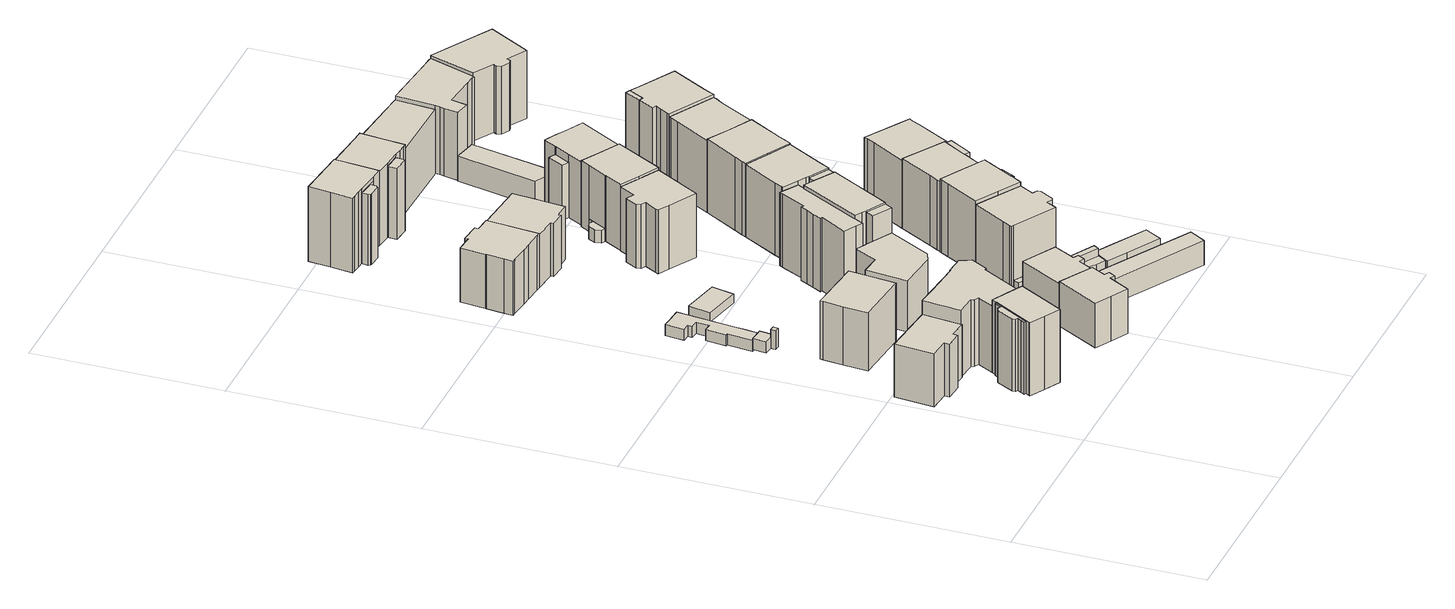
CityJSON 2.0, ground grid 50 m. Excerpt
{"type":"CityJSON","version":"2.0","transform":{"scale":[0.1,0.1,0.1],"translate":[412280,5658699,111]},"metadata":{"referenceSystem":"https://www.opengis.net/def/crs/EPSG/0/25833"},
"CityObjects":{
"building1":{"type":"Building","attributes":{"Dachtyp_tdc":"tdcFreeFormRoof","Gemeindeschluessel":14612000,"Dachneigung":39.95,"QualitaetDacherkennung":55,"Geometrietyp2DReferenz":"3000","measuredHeight":16.94,"function":"31001_9998","roofType":"5000"},"geometry":[{"type":"Solid","lod":"1","boundaries":[[[[0,1,2,3,4,5,6,7,8]],[[9,10,11,12,13,14,15,16,17]],[[8,10,9,0]],[[7,11,10,8]],[[6,12,11,7]],[[5,13,12,6]],[[4,14,13,5]],[[3,15,14,4]],[[2,16,15,3]],[[1,17,16,2]],[[0,9,17,1]]]]}]},
"building2":{"type":"Building","attributes":{"Gemeindeschluessel":14612000,"Geometrietyp2DReferenz":"3000","function":"31001_9998","roofType":"9999"},"children":["building2-1","building2-2"]},
"building2-1":{"type":"BuildingPart","attributes":{"Dachtyp_tdc":"tdcPolyFlatRoof","Dachneigung":27.61,"QualitaetDacherkennung":41,"Geometrietyp2DReferenz":"3000","measuredHeight":20.61,"roofType":"2100"},"parents":["building2"],"geometry":[{"type":"Solid","lod":"1","boundaries":[[[[18,19,20,21,22,23,24,25,26,27,28,29]],[[30,31,32,33,34,35,36,37,38,39,40,41]],[[29,31,30,18]],[[28,32,31,29]],[[27,33,32,28]],[[26,34,33,27]],[[25,35,34,26]],[[24,36,35,25]],[[23,37,36,24]],[[22,38,37,23]],[[21,39,38,22]],[[20,40,39,21]],[[19,41,40,20]],[[18,30,41,19]]]]}]},
"building2-2":{"type":"BuildingPart","attributes":{"Dachtyp_tdc":"tdcGableRoof","Dachneigung":30.87,"QualitaetDacherkennung":71,"Geometrietyp2DReferenz":"3000","measuredHeight":21.79,"roofType":"3100"},"parents":["building2"],"geometry":[{"type":"Solid","lod":"1","boundaries":[[[[42,43,44,45,46,47,48,49,50,51,52]],[[31,30,41,53,54,55,56,57,58,59,60]],[[52,30,31,42]],[[51,41,30,52]],[[50,53,41,51]],[[49,54,53,50]],[[48,55,54,49]],[[47,56,55,48]],[[46,57,56,47]],[[45,58,57,46]],[[44,59,58,45]],[[43,60,59,44]],[[42,31,60,43]]]]}]},
"building3":{"type":"Building","attributes":{"Dachtyp_tdc":"tdcFreeFormRoof","Gemeindeschluessel":14612000,"Dachneigung":28.8,"QualitaetDacherkennung":19,"Geometrietyp2DReferenz":"3000","measuredHeight":21.24,"function":"31001_9998","roofType":"5000"},"geometry":[{"type":"Solid","lod":"1","boundaries":[[[[61,62,63,64,65,66,67,68,69,70,71,72,73,74,75]],[[76,77,13,12,78,79,80,81,82,83,84,85,56,54,86]],[[75,77,76,61]],[[74,13,77,75]],[[73,12,13,74]],[[72,78,12,73]],[[71,79,78,72]],[[70,80,79,71]],[[69,81,80,70]],[[68,82,81,69]],[[67,83,82,68]],[[66,84,83,67]],[[65,85,84,66]],[[64,56,85,65]],[[63,54,56,64]],[[62,86,54,63]],[[61,76,86,62]]]]}]},
"building4":{"type":"Building","attributes":{"Dachtyp_tdc":"tdcFreeFormRoof","Gemeindeschluessel":14612000,"Dachneigung":16.26,"QualitaetDacherkennung":83,"Geometrietyp2DReferenz":"3000","measuredHeight":3.36,"function":"31001_9998","roofType":"5000"},"geometry":[{"type":"Solid","lod":"1","boundaries":[[[[87,88,89,90,91]],[[92,93,94,95,96]],[[91,93,92,87]],[[90,94,93,91]],[[89,95,94,90]],[[88,96,95,89]],[[87,92,96,88]]]]}]},
"building5":{"type":"Building","attributes":{"Dachtyp_tdc":"tdcFreeFormRoof","Gemeindeschluessel":14612000,"Dachneigung":42.66,"QualitaetDacherkennung":19,"Geometrietyp2DReferenz":"3000","measuredHeight":5.48,"function":"31001_9998","roofType":"5000"},"geometry":[{"type":"Solid","lod":"1","boundaries":[[[[97,98,99,100]],[[101,102,103,104]],[[100,102,101,97]],[[99,103,102,100]],[[98,104,103,99]],[[97,101,104,98]]]]}]},
"building6":{"type":"Building","attributes":{"Dachtyp_tdc":"tdcGableRoof","Gemeindeschluessel":14612000,"Dachneigung":31.93,"QualitaetDacherkennung":76,"Geometrietyp2DReferenz":"3000","measuredHeight":18.21,"function":"31001_9998","roofType":"3100"},"geometry":[{"type":"Solid","lod":"1","boundaries":[[[[105,106,107,108,109,110,111,112]],[[113,114,115,116,117,118,119,120]],[[112,114,113,105]],[[111,115,114,112]],[[110,116,115,111]],[[109,117,116,110]],[[108,118,117,109]],[[107,119,118,108]],[[106,120,119,107]],[[105,113,120,106]]]]}]},
"building7":{"type":"Building","attributes":{"Dachtyp_tdc":"tdcPolyFlatRoof","Gemeindeschluessel":14612000,"Dachneigung":12.18,"QualitaetDacherkennung":43,"Geometrietyp2DReferenz":"3000","measuredHeight":3.8,"function":"31001_9998","roofType":"2100"},"geometry":[{"type":"Solid","lod":"1","boundaries":[[[[121,122,123,124,125,126,127,128,129,130,131,132,133,134,135]],[[136,137,138,139,140,141,142,143,144,145,146,147,148,149,150]],[[135,137,136,121]],[[134,138,137,135]],[[133,139,138,134]],[[132,140,139,133]],[[131,141,140,132]],[[130,142,141,131]],[[129,143,142,130]],[[128,144,143,129]],[[127,145,144,128]],[[126,146,145,127]],[[125,147,146,126]],[[124,148,147,125]],[[123,149,148,124]],[[122,150,149,123]],[[121,136,150,122]]]]}]},
"building8":{"type":"Building","attributes":{"Dachtyp_tdc":"tdcGableRoof","Gemeindeschluessel":14612000,"Dachneigung":27.04,"QualitaetDacherkennung":54,"Geometrietyp2DReferenz":"3000","measuredHeight":14.08,"function":"31001_9998","roofType":"3100"},"geometry":[{"type":"Solid","lod":"1","boundaries":[[[[151,152,153,154,155,156,157,158,159,160]],[[161,162,163,164,165,166,167,168,169,170]],[[160,162,161,151]],[[159,163,162,160]],[[158,164,163,159]],[[157,165,164,158]],[[156,166,165,157]],[[155,167,166,156]],[[154,168,167,155]],[[153,169,168,154]],[[152,170,169,153]],[[151,161,170,152]]]]}]},
"building9":{"type":"Building","attributes":{"Dachtyp_tdc":"tdcPolyFlatRoof","Gemeindeschluessel":14612000,"Dachneigung":6.73,"QualitaetDacherkennung":63,"Geometrietyp2DReferenz":"3000","measuredHeight":2.87,"function":"31001_9998","roofType":"2100"},"geometry":[{"type":"Solid","lod":"1","boundaries":[[[[171,172,173,174]],[[175,176,177,178]],[[174,176,175,171]],[[173,177,176,174]],[[172,178,177,173]],[[171,175,178,172]]]]}]},
"building10":{"type":"Building","attributes":{"Dachtyp_tdc":"tdcGableRoof","Gemeindeschluessel":14612000,"Dachneigung":27.02,"QualitaetDacherkennung":67,"Geometrietyp2DReferenz":"3000","measuredHeight":17.17,"function":"31001_9998","roofType":"3100"},"geometry":[{"type":"Solid","lod":"1","boundaries":[[[[179,180,181,182,183,184,185,186,187,188,189,190,191,192,193,194]],[[195,196,197,198,199,200,201,202,203,204,205,206,207,208,209,210]],[[194,196,195,179]],[[193,197,196,194]],[[192,198,197,193]],[[191,199,198,192]],[[190,200,199,191]],[[189,201,200,190]],[[188,202,201,189]],[[187,203,202,188]],[[186,204,203,187]],[[185,205,204,186]],[[184,206,205,185]],[[183,207,206,184]],[[182,208,207,183]],[[181,209,208,182]],[[180,210,209,181]],[[179,195,210,180]]]]}]},
"building11":{"type":"Building","attributes":{"Dachtyp_tdc":"tdcFreeFormRoof","Gemeindeschluessel":14612000,"Dachneigung":45.78,"QualitaetDacherkennung":26,"Geometrietyp2DReferenz":"3000","measuredHeight":5.96,"function":"31001_9998","roofType":"5000"},"geometry":[{"type":"Solid","lod":"1","boundaries":[[[[211,212,213,214,215,216]],[[217,218,219,220,221,222]],[[216,218,217,211]],[[215,219,218,216]],[[214,220,219,215]],[[213,221,220,214]],[[212,222,221,213]],[[211,217,222,212]]]]}]},
"building12":{"type":"Building","attributes":{"Dachtyp_tdc":"tdcFreeFormRoof","Gemeindeschluessel":14612000,"Dachneigung":32.07,"QualitaetDacherkennung":58,"Geometrietyp2DReferenz":"3000","measuredHeight":16.05,"function":"31001_9998","roofType":"5000"},"geometry":[{"type":"Solid","lod":"1","boundaries":[[[[223,224,225,226,227,228,229,230,231,232]],[[233,234,235,236,237,238,239,240,241,242]],[[232,234,233,223]],[[231,235,234,232]],[[230,236,235,231]],[[229,237,236,230]],[[228,238,237,229]],[[227,239,238,228]],[[226,240,239,227]],[[225,241,240,226]],[[224,242,241,225]],[[223,233,242,224]]]]}]},
"building13":{"type":"Building","attributes":{"Dachtyp_tdc":"tdcGableRoof","Gemeindeschluessel":14612000,"Dachneigung":34.98,"QualitaetDacherkennung":56,"Geometrietyp2DReferenz":"3000","measuredHeight":14.16,"function":"31001_9998","roofType":"3100"},"geometry":[{"type":"Solid","lod":"1","boundaries":[[[[243,244,245,246,247,248,249,250,251,252]],[[253,254,255,256,257,258,162,259,170,260]],[[252,254,253,243]],[[251,255,254,252]],[[250,256,255,251]],[[249,257,256,250]],[[248,258,257,249]],[[247,162,258,248]],[[246,259,162,247]],[[245,170,259,246]],[[244,260,170,245]],[[243,253,260,244]]]]}]},
"building14":{"type":"Building","attributes":{"Dachtyp_tdc":"tdcPolyFlatRoof","Gemeindeschluessel":14612000,"Dachneigung":0,"QualitaetDacherkennung":47,"Geometrietyp2DReferenz":"3000","measuredHeight":2.93,"function":"31001_9998","roofType":"1000"},"geometry":[{"type":"Solid","lod":"1","boundaries":[[[[261,262,263,264]],[[265,266,267,268]],[[264,266,265,261]],[[263,267,266,264]],[[262,268,267,263]],[[261,265,268,262]]]]}]},
"building15":{"type":"Building","attributes":{"Dachtyp_tdc":"tdcGableRoof","Gemeindeschluessel":14612000,"Dachneigung":28.53,"QualitaetDacherkennung":78,"Geometrietyp2DReferenz":"3000","measuredHeight":17.01,"function":"31001_9998","roofType":"3100"},"geometry":[{"type":"Solid","lod":"1","boundaries":[[[[269,270,271,272,273,274,275,276,277,278,279,280,281]],[[282,283,284,285,201,200,199,286,287,288,289,290,291]],[[281,283,282,269]],[[280,284,283,281]],[[279,285,284,280]],[[278,201,285,279]],[[277,200,201,278]],[[276,199,200,277]],[[275,286,199,276]],[[274,287,286,275]],[[273,288,287,274]],[[272,289,288,273]],[[271,290,289,272]],[[270,291,290,271]],[[269,282,291,270]]]]}]},
"building16":{"type":"Building","attributes":{"Gemeindeschluessel":14612000,"Geometrietyp2DReferenz":"3000","function":"31001_9998","roofType":"9999"},"children":["building16-1","building16-2"]},
"building16-1":{"type":"BuildingPart","attributes":{"Dachtyp_tdc":"tdcGableRoof","Dachneigung":10.32,"QualitaetDacherkennung":7,"Geometrietyp2DReferenz":"3000","measuredHeight":6.61,"roofType":"3100"},"parents":["building16"],"geometry":[{"type":"Solid","lod":"1","boundaries":[[[[292,293,294,295,296,297]],[[298,299,300,301,302,303]],[[297,299,298,292]],[[296,300,299,297]],[[295,301,300,296]],[[294,302,301,295]],[[293,303,302,294]],[[292,298,303,293]]]]}]},
"building16-2":{"type":"BuildingPart","attributes":{"Dachtyp_tdc":"tdcPolyFlatRoof","Dachneigung":5.7,"QualitaetDacherkennung":68,"Geometrietyp2DReferenz":"3000","measuredHeight":2.74,"roofType":"2100"},"parents":["building16"],"geometry":[{"type":"Solid","lod":"1","boundaries":[[[[304,305,306,307,308,309]],[[301,310,311,312,313,302]],[[309,310,301,304]],[[308,311,310,309]],[[307,312,311,308]],[[306,313,312,307]],[[305,302,313,306]],[[304,301,302,305]]]]}]},
"building17":{"type":"Building","attributes":{"Gemeindeschluessel":14612000,"Geometrietyp2DReferenz":"3000","function":"31001_9998","roofType":"9999"},"children":["building17-1","building17-2","building17-3","building17-4"]},
"building17-1":{"type":"BuildingPart","attributes":{"Dachtyp_tdc":"tdcPolyFlatRoof","Dachneigung":27.91,"QualitaetDacherkennung":48,"Geometrietyp2DReferenz":"3000","measuredHeight":22.69,"roofType":"2100"},"parents":["building17"],"geometry":[{"type":"Solid","lod":"1","boundaries":[[[[314,315,316,317]],[[318,319,320,321]],[[317,319,318,314]],[[316,320,319,317]],[[315,321,320,316]],[[314,318,321,315]]]]}]},
"building17-2":{"type":"BuildingPart","attributes":{"Dachtyp_tdc":"tdcGableRoof","Dachneigung":28.45,"QualitaetDacherkennung":75,"Geometrietyp2DReferenz":"3000","measuredHeight":23.31,"roofType":"3100"},"parents":["building17"],"geometry":[{"type":"Solid","lod":"1","boundaries":[[[[322,323,324,325,326,327,328,329,330,331,332]],[[333,334,335,319,318,336,337,338,339,340,341]],[[332,334,333,322]],[[331,335,334,332]],[[330,319,335,331]],[[329,318,319,330]],[[328,336,318,329]],[[327,337,336,328]],[[326,338,337,327]],[[325,339,338,326]],[[324,340,339,325]],[[323,341,340,324]],[[322,333,341,323]]]]}]},
"building17-3":{"type":"BuildingPart","attributes":{"Dachtyp_tdc":"tdcPolyFlatRoof","Dachneigung":28.44,"QualitaetDacherkennung":48,"Geometrietyp2DReferenz":"3000","measuredHeight":22.15,"roofType":"2100"},"parents":["building17"],"geometry":[{"type":"Solid","lod":"1","boundaries":[[[[342,343,344,345,346,347,348,349,350,351,352,353,354,355,356,357,358]],[[333,341,359,360,361,362,363,364,365,366,367,368,369,370,371,372,334]],[[358,341,333,342]],[[357,359,341,358]],[[356,360,359,357]],[[355,361,360,356]],[[354,362,361,355]],[[353,363,362,354]],[[352,364,363,353]],[[351,365,364,352]],[[350,366,365,351]],[[349,367,366,350]],[[348,368,367,349]],[[347,369,368,348]],[[346,370,369,347]],[[345,371,370,346]],[[344,372,371,345]],[[343,334,372,344]],[[342,333,334,343]]]]}]},
"building17-4":{"type":"BuildingPart","attributes":{"Dachtyp_tdc":"tdcPolyFlatRoof","Dachneigung":28.45,"QualitaetDacherkennung":48,"Geometrietyp2DReferenz":"3000","measuredHeight":22.77,"roofType":"2100"},"parents":["building17"],"geometry":[{"type":"Solid","lod":"1","boundaries":[[[[373,374,375,376]],[[377,378,339,338]],[[376,378,377,373]],[[375,339,378,376]],[[374,338,339,375]],[[373,377,338,374]]]]}]},
"building18":{"type":"Building","attributes":{"Gemeindeschluessel":14612000,"Geometrietyp2DReferenz":"3000","function":"31001_9998","roofType":"9999"},"children":["building18-1","building18-2"]},
"building18-1":{"type":"BuildingPart","attributes":{"Dachtyp_tdc":"tdcFreeFormRoof","Dachneigung":19.51,"QualitaetDacherkennung":50,"Geometrietyp2DReferenz":"3000","measuredHeight":20.35,"roofType":"5000"},"parents":["building18"],"geometry":[{"type":"Solid","lod":"1","boundaries":[[[[379,380,381,382,383,384,385,386,387,388]],[[389,390,391,392,393,394,395,396,397,398]],[[388,390,389,379]],[[387,391,390,388]],[[386,392,391,387]],[[385,393,392,386]],[[384,394,393,385]],[[383,395,394,384]],[[382,396,395,383]],[[381,397,396,382]],[[380,398,397,381]],[[379,389,398,380]]]]}]},
"building18-2":{"type":"BuildingPart","attributes":{"Dachtyp_tdc":"tdcGableRoof","Dachneigung":34.51,"QualitaetDacherkennung":68,"Geometrietyp2DReferenz":"3000","measuredHeight":22.83,"roofType":"3100"},"parents":["building18"],"geometry":[{"type":"Solid","lod":"1","boundaries":[[[[399,400,401,402,403,404,405,406,407,408,409]],[[398,410,411,412,413,414,415,416,417,418,390]],[[409,398,390,399]],[[408,410,398,409]],[[407,411,410,408]],[[406,412,411,407]],[[405,413,412,406]],[[404,414,413,405]],[[403,415,414,404]],[[402,416,415,403]],[[401,417,416,402]],[[400,418,417,401]],[[399,390,418,400]]]]}]},
"building19":{"type":"Building","attributes":{"Dachtyp_tdc":"tdcFreeFormRoof","Gemeindeschluessel":14612000,"Dachneigung":23.46,"QualitaetDacherkennung":61,"Geometrietyp2DReferenz":"3000","measuredHeight":21.31,"function":"31001_9998","roofType":"5000"},"geometry":[{"type":"Solid","lod":"1","boundaries":[[[[419,420,421,422,423,424,425,426,427,428,429,430,431,432]],[[433,434,435,436,437,438,439,440,441,442,443,444,445,446]],[[432,434,433,419]],[[431,435,434,432]],[[430,436,435,431]],[[429,437,436,430]],[[428,438,437,429]],[[427,439,438,428]],[[426,440,439,427]],[[425,441,440,426]],[[424,442,441,425]],[[423,443,442,424]],[[422,444,443,423]],[[421,445,444,422]],[[420,446,445,421]],[[419,433,446,420]]]]}]},
"building20":{"type":"Building","attributes":{"Dachtyp_tdc":"tdcPolyFlatRoof","Gemeindeschluessel":14612000,"Dachneigung":28.86,"QualitaetDacherkennung":71,"Geometrietyp2DReferenz":"3000","measuredHeight":8.25,"function":"31001_9998","roofType":"2100"},"geometry":[{"type":"Solid","lod":"1","boundaries":[[[[447,448,449,450,451,452,453]],[[454,455,456,457,458,459,460]],[[453,455,454,447]],[[452,456,455,453]],[[451,457,456,452]],[[450,458,457,451]],[[449,459,458,450]],[[448,460,459,449]],[[447,454,460,448]]]]}]},
"building21":{"type":"Building","attributes":{"Dachtyp_tdc":"tdcFreeFormRoof","Gemeindeschluessel":14612000,"Dachneigung":32,"QualitaetDacherkennung":61,"Geometrietyp2DReferenz":"3000","measuredHeight":20.48,"function":"31001_9998","roofType":"5000"},"geometry":[{"type":"Solid","lod":"1","boundaries":[[[[461,462,463,464,465,466,467,468,469,470,471,472,473]],[[474,475,476,477,478,479,480,481,482,483,484,485,486]],[[473,475,474,461]],[[472,476,475,473]],[[471,477,476,472]],[[470,478,477,471]],[[469,479,478,470]],[[468,480,479,469]],[[467,481,480,468]],[[466,482,481,467]],[[465,483,482,466]],[[464,484,483,465]],[[463,485,484,464]],[[462,486,485,463]],[[461,474,486,462]]]]}]},
"building22":{"type":"Building","attributes":{"Gemeindeschluessel":14612000,"Geometrietyp2DReferenz":"3000","function":"31001_9998","roofType":"9999"},"children":["building22-1","building22-2"]},
"building22-1":{"type":"BuildingPart","attributes":{"Dachtyp_tdc":"tdcFreeFormRoof","Dachneigung":29.12,"QualitaetDacherkennung":34,"Geometrietyp2DReferenz":"3000","measuredHeight":19.23,"roofType":"5000"},"parents":["building22"],"geometry":[{"type":"MultiSurface","lod":"1","boundaries":[[[487,488,489,490,491,492,493,492,491,494,495,496,497,498]],[[499,500,501,502,503,504,505,506,507,506,505,508,509,510]],[[498,500,499,487]],[[497,501,500,498]],[[496,502,501,497]],[[495,503,502,496]],[[494,504,503,495]],[[504,494,491,505]],[[506,492,493,507]],[[491,505,506,492]],[[490,508,505,491]],[[489,509,508,490]],[[488,510,509,489]],[[487,499,510,488]]]}]},
"building22-2":{"type":"BuildingPart","attributes":{"Dachtyp_tdc":"tdcGableRoof","Dachneigung":35.6,"QualitaetDacherkennung":70,"Geometrietyp2DReferenz":"3000","measuredHeight":22.78,"roofType":"3100"},"parents":["building22"],"geometry":[{"type":"Solid","lod":"1","boundaries":[[[[511,512,513,514,515,516,517,518,519,520,521,522,523]],[[506,507,504,503,524,525,526,527,528,529,530,531,532]],[[523,507,506,511]],[[522,504,507,523]],[[521,503,504,522]],[[520,524,503,521]],[[519,525,524,520]],[[518,526,525,519]],[[517,527,526,518]],[[516,528,527,517]],[[515,529,528,516]],[[514,530,529,515]],[[513,531,530,514]],[[512,532,531,513]],[[511,506,532,512]]]]}]},
"building23":{"type":"Building","attributes":{"Dachtyp_tdc":"tdcPolyFlatRoof","Gemeindeschluessel":14612000,"Dachneigung":3.61,"QualitaetDacherkennung":79,"Geometrietyp2DReferenz":"3000","measuredHeight":3.25,"function":"31001_9998","roofType":"2100"},"geometry":[{"type":"Solid","lod":"1","boundaries":[[[[533,534,535,536,537,538,539,540]],[[541,542,543,544,545,546,547,548]],[[540,542,541,533]],[[539,543,542,540]],[[538,544,543,539]],[[537,545,544,538]],[[536,546,545,537]],[[535,547,546,536]],[[534,548,547,535]],[[533,541,548,534]]]]}]},
"building24":{"type":"Building","attributes":{"Gemeindeschluessel":14612000,"Geometrietyp2DReferenz":"3000","function":"31001_9998","roofType":"9999"},"children":["building24-1","building24-2"]},
"building24-1":{"type":"BuildingPart","attributes":{"Dachtyp_tdc":"tdcGableRoof","Dachneigung":27.89,"QualitaetDacherkennung":32,"Geometrietyp2DReferenz":"3000","measuredHeight":20.25,"roofType":"3100"},"parents":["building24"],"geometry":[{"type":"Solid","lod":"1","boundaries":[[[[549,550,551,552]],[[553,554,555,556]],[[552,554,553,549]],[[551,555,554,552]],[[550,556,555,551]],[[549,553,556,550]]]]}]},
"building24-2":{"type":"BuildingPart","attributes":{"Dachtyp_tdc":"tdcGableRoof","Dachneigung":29.74,"QualitaetDacherkennung":71,"Geometrietyp2DReferenz":"3000","measuredHeight":22.3,"roofType":"3100"},"parents":["building24"],"geometry":[{"type":"Solid","lod":"1","boundaries":[[[[557,558,559,560,561,562,563,564,565,566,567,568]],[[569,554,553,570,571,572,573,574,575,576,577,578]],[[568,554,569,557]],[[567,553,554,568]],[[566,570,553,567]],[[565,571,570,566]],[[564,572,571,565]],[[563,573,572,564]],[[562,574,573,563]],[[561,575,574,562]],[[560,576,575,561]],[[559,577,576,560]],[[558,578,577,559]],[[557,569,578,558]]]]}]},
"building25":{"type":"Building","attributes":{"Dachtyp_tdc":"tdcGableRoof","Gemeindeschluessel":14612000,"Dachneigung":27.95,"QualitaetDacherkennung":63,"Geometrietyp2DReferenz":"3000","measuredHeight":22.07,"function":"31001_9998","roofType":"3100"},"geometry":[{"type":"Solid","lod":"1","boundaries":[[[[579,580,581,582,583,584,585,586,587,588,589,590,591]],[[592,593,594,595,596,597,598,599,600,601,602,603,604]],[[591,593,592,579]],[[590,594,593,591]],[[589,595,594,590]],[[588,596,595,589]],[[587,597,596,588]],[[586,598,597,587]],[[585,599,598,586]],[[584,600,599,585]],[[583,601,600,584]],[[582,602,601,583]],[[581,603,602,582]],[[580,604,603,581]],[[579,592,604,580]]]]}]},
"building26":{"type":"Building","attributes":{"Gemeindeschluessel":14612000,"Geometrietyp2DReferenz":"3000","function":"31001_9998","roofType":"9999"},"children":["building26-1","building26-2"]},
"building26-1":{"type":"BuildingPart","attributes":{"Dachtyp_tdc":"tdcPolyFlatRoof","Dachneigung":0,"QualitaetDacherkennung":0,"Geometrietyp2DReferenz":"3000","measuredHeight":3.45,"roofType":"9999"},"parents":["building26"],"geometry":[{"type":"Solid","lod":"1","boundaries":[[[[605,606,607,608,609,610,611]],[[612,613,614,615,616,617,618]],[[611,613,612,605]],[[610,614,613,611]],[[609,615,614,610]],[[608,616,615,609]],[[607,617,616,608]],[[606,618,617,607]],[[605,612,618,606]]]]}]},
"building26-2":{"type":"BuildingPart","attributes":{"Dachtyp_tdc":"tdcGableRoof","Dachneigung":32.44,"QualitaetDacherkennung":78,"Geometrietyp2DReferenz":"3000","measuredHeight":20.46,"roofType":"3100"},"parents":["building26"],"geometry":[{"type":"Solid","lod":"1","boundaries":[[[[619,620,621,622,623,624,625,626,627]],[[617,616,628,629,630,631,632,633,634]],[[627,616,617,619]],[[626,628,616,627]],[[625,629,628,626]],[[624,630,629,625]],[[623,631,630,624]],[[622,632,631,623]],[[621,633,632,622]],[[620,634,633,621]],[[619,617,634,620]]]]}]},
"building27":{"type":"Building","attributes":{"Gemeindeschluessel":14612000,"Geometrietyp2DReferenz":"3000","function":"31001_9998","roofType":"9999"},"children":["building27-1","building27-2","building27-3"]},
"building27-1":{"type":"BuildingPart","attributes":{"Dachtyp_tdc":"tdcPolyFlatRoof","Dachneigung":27.43,"QualitaetDacherkennung":44,"Geometrietyp2DReferenz":"3000","measuredHeight":19.52,"roofType":"2100"},"parents":["building27"],"geometry":[{"type":"Solid","lod":"1","boundaries":[[[[635,636,637,638,639]],[[640,641,642,643,644]],[[639,641,640,635]],[[638,642,641,639]],[[637,643,642,638]],[[636,644,643,637]],[[635,640,644,636]]]]}]},
"building27-2":{"type":"BuildingPart","attributes":{"Dachtyp_tdc":"tdcPolyFlatRoof","Dachneigung":43.82,"QualitaetDacherkennung":53,"Geometrietyp2DReferenz":"3000","measuredHeight":18.69,"roofType":"2100"},"parents":["building27"],"geometry":[{"type":"Solid","lod":"1","boundaries":[[[[645,646,647,648,649,650]],[[651,652,653,654,655,656]],[[650,652,651,645]],[[649,653,652,650]],[[648,654,653,649]],[[647,655,654,648]],[[646,656,655,647]],[[645,651,656,646]]]]}]},
"building27-3":{"type":"BuildingPart","attributes":{"Dachtyp_tdc":"tdcGableRoof","Dachneigung":28.66,"QualitaetDacherkennung":66,"Geometrietyp2DReferenz":"3000","measuredHeight":21.36,"roofType":"3100"},"parents":["building27"],"geometry":[{"type":"Solid","lod":"1","boundaries":[[[[657,658,659,660,661,662,663,664,665,666]],[[656,655,667,668,669,670,671,672,642,641]],[[666,655,656,657]],[[665,667,655,666]],[[664,668,667,665]],[[663,669,668,664]],[[662,670,669,663]],[[661,671,670,662]],[[660,672,671,661]],[[659,642,672,660]],[[658,641,642,659]],[[657,656,641,658]]]]}]},
"building28":{"type":"Building","attributes":{"Dachtyp_tdc":"tdcGableRoof","Gemeindeschluessel":14612000,"Dachneigung":30.67,"QualitaetDacherkennung":70,"Geometrietyp2DReferenz":"3000","measuredHeight":22.62,"function":"31001_9998","roofType":"3100"},"geometry":[{"type":"Solid","lod":"1","boundaries":[[[[673,674,675,676,677,678,679,680,681,682]],[[683,603,684,601,685,686,687,688,689,690]],[[682,603,683,673]],[[681,684,603,682]],[[680,601,684,681]],[[679,685,601,680]],[[678,686,685,679]],[[677,687,686,678]],[[676,688,687,677]],[[675,689,688,676]],[[674,690,689,675]],[[673,683,690,674]]]]}]},
"building29":{"type":"Building","attributes":{"Gemeindeschluessel":14612000,"Geometrietyp2DReferenz":"3000","function":"31001_9998","roofType":"9999"},"children":["building29-1","building29-2"]},
"building29-1":{"type":"BuildingPart","attributes":{"Dachtyp_tdc":"tdcGableRoof","Dachneigung":31.08,"QualitaetDacherkennung":73,"Geometrietyp2DReferenz":"3000","measuredHeight":19.39,"roofType":"3100"},"parents":["building29"],"geometry":[{"type":"Solid","lod":"1","boundaries":[[[[691,692,693,694,695,696,697,698,699,700]],[[701,702,703,704,705,706,707,708,709,710]],[[700,702,701,691]],[[699,703,702,700]],[[698,704,703,699]],[[697,705,704,698]],[[696,706,705,697]],[[695,707,706,696]],[[694,708,707,695]],[[693,709,708,694]],[[692,710,709,693]],[[691,701,710,692]]]]}]},
"building29-2":{"type":"BuildingPart","attributes":{"Dachtyp_tdc":"tdcPolyFlatRoof","Dachneigung":28.52,"QualitaetDacherkennung":41,"Geometrietyp2DReferenz":"3000","measuredHeight":15.95,"roofType":"2100"},"parents":["building29"],"geometry":[{"type":"Solid","lod":"1","boundaries":[[[[711,712,713,714,715]],[[716,705,704,703,717]],[[715,705,716,711]],[[714,704,705,715]],[[713,703,704,714]],[[712,717,703,713]],[[711,716,717,712]]]]}]},
"building30":{"type":"Building","attributes":{"Dachtyp_tdc":"tdcGableRoof","Gemeindeschluessel":14612000,"Dachneigung":24.32,"QualitaetDacherkennung":50,"Geometrietyp2DReferenz":"3000","measuredHeight":20.3,"function":"31001_9998","roofType":"3100"},"geometry":[{"type":"Solid","lod":"1","boundaries":[[[[718,719,720,721]],[[722,723,724,725]],[[721,723,722,718]],[[720,724,723,721]],[[719,725,724,720]],[[718,722,725,719]]]]}]},
"building31":{"type":"Building","attributes":{"Dachtyp_tdc":"tdcFreeFormRoof","Gemeindeschluessel":14612000,"Dachneigung":32.35,"QualitaetDacherkennung":69,"Geometrietyp2DReferenz":"3000","measuredHeight":21.15,"function":"31001_9998","roofType":"5000"},"geometry":[{"type":"Solid","lod":"1","boundaries":[[[[726,727,637,728,729,730,731,732,733]],[[734,735,736,737,738,739,740,643,671]],[[733,735,734,726]],[[732,736,735,733]],[[731,737,736,732]],[[730,738,737,731]],[[729,739,738,730]],[[728,740,739,729]],[[637,643,740,728]],[[727,671,643,637]],[[726,734,671,727]]]]}]},
"building32":{"type":"Building","attributes":{"Dachtyp_tdc":"tdcPolyFlatRoof","Gemeindeschluessel":14612000,"Dachneigung":14.79,"QualitaetDacherkennung":79,"Geometrietyp2DReferenz":"3000","measuredHeight":7.83,"function":"31001_9998","roofType":"2100"},"geometry":[{"type":"Solid","lod":"1","boundaries":[[[[741,742,743,744,745,746]],[[747,748,749,750,751,752]],[[746,748,747,741]],[[745,749,748,746]],[[744,750,749,745]],[[743,751,750,744]],[[742,752,751,743]],[[741,747,752,742]]]]}]},
"building33":{"type":"Building","attributes":{"Dachtyp_tdc":"tdcFreeFormRoof","Gemeindeschluessel":14612000,"Dachneigung":27.43,"QualitaetDacherkennung":75,"Geometrietyp2DReferenz":"3000","measuredHeight":22.08,"function":"31001_9998","roofType":"5000"},"geometry":[{"type":"Solid","lod":"1","boundaries":[[[[753,754,755,756,757,758,759,760]],[[689,687,761,762,763,764,765,766]],[[760,687,689,753]],[[759,761,687,760]],[[758,762,761,759]],[[757,763,762,758]],[[756,764,763,757]],[[755,765,764,756]],[[754,766,765,755]],[[753,689,766,754]]]]}]},
"building34":{"type":"Building","attributes":{"Gemeindeschluessel":14612000,"Geometrietyp2DReferenz":"3000","function":"31001_9998","roofType":"9999"},"children":["building34-1","building34-2"]},
"building34-1":{"type":"BuildingPart","attributes":{"Dachtyp_tdc":"tdcFreeFormRoof","Dachneigung":67.55,"QualitaetDacherkennung":1,"Geometrietyp2DReferenz":"3000","measuredHeight":21.03,"roofType":"5000"},"parents":["building34"],"geometry":[{"type":"Solid","lod":"1","boundaries":[[[[767,768,769,770]],[[771,772,773,774]],[[770,772,771,767]],[[769,773,772,770]],[[768,774,773,769]],[[767,771,774,768]]]]}]},
"building34-2":{"type":"BuildingPart","attributes":{"Dachtyp_tdc":"tdcPolyFlatRoof","Dachneigung":3.03,"QualitaetDacherkennung":62,"Geometrietyp2DReferenz":"3000","measuredHeight":4.43,"roofType":"2100"},"parents":["building34"],"geometry":[{"type":"Solid","lod":"1","boundaries":[[[[775,776,777,778,779,780,781,782,783,784,785,786]],[[787,788,789,790,791,792,774,773,793,794,795,796]],[[786,788,787,775]],[[785,789,788,786]],[[784,790,789,785]],[[783,791,790,784]],[[782,792,791,783]],[[781,774,792,782]],[[780,773,774,781]],[[779,793,773,780]],[[778,794,793,779]],[[777,795,794,778]],[[776,796,795,777]],[[775,787,796,776]]]]}]},
"building35":{"type":"Building","attributes":{"Dachtyp_tdc":"tdcFreeFormRoof","Gemeindeschluessel":14612000,"Dachneigung":35.24,"QualitaetDacherkennung":69,"Geometrietyp2DReferenz":"3000","measuredHeight":23.17,"function":"31001_9998","roofType":"5000"},"geometry":[{"type":"Solid","lod":"1","boundaries":[[[[797,798,799,800,801,767,770,769,802,803,804,805,806]],[[807,808,809,810,811,812,773,772,771,813,814,815,816]],[[806,808,807,797]],[[805,809,808,806]],[[804,810,809,805]],[[803,811,810,804]],[[802,812,811,803]],[[769,773,812,802]],[[770,772,773,769]],[[767,771,772,770]],[[801,813,771,767]],[[800,814,813,801]],[[799,815,814,800]],[[798,816,815,799]],[[797,807,816,798]]]]}]},
"building36":{"type":"Building","attributes":{"Dachtyp_tdc":"tdcFreeFormRoof","Gemeindeschluessel":14612000,"Dachneigung":32.46,"QualitaetDacherkennung":69,"Geometrietyp2DReferenz":"3000","measuredHeight":22.3,"function":"31001_9998","roofType":"5000"},"geometry":[{"type":"Solid","lod":"1","boundaries":[[[[817,818,819,820,821,822,823,824,825,826,827,828,829,830]],[[831,832,833,834,835,836,837,838,839,840,841,842,843,844]],[[830,832,831,817]],[[829,833,832,830]],[[828,834,833,829]],[[827,835,834,828]],[[826,836,835,827]],[[825,837,836,826]],[[824,838,837,825]],[[823,839,838,824]],[[822,840,839,823]],[[821,841,840,822]],[[820,842,841,821]],[[819,843,842,820]],[[818,844,843,819]],[[817,831,844,818]]]]}]},
"building37":{"type":"Building","attributes":{"Dachtyp_tdc":"tdcFreeFormRoof","Gemeindeschluessel":14612000,"Dachneigung":32.12,"QualitaetDacherkennung":62,"Geometrietyp2DReferenz":"3000","measuredHeight":21.54,"function":"31001_9998","roofType":"5000"},"geometry":[{"type":"Solid","lod":"1","boundaries":[[[[845,846,847,848,849,850,851,852,853,854]],[[855,856,857,858,859,860,861,862,863,864]],[[854,856,855,845]],[[853,857,856,854]],[[852,858,857,853]],[[851,859,858,852]],[[850,860,859,851]],[[849,861,860,850]],[[848,862,861,849]],[[847,863,862,848]],[[846,864,863,847]],[[845,855,864,846]]]]}]}
},
"vertices":[
[58,377,165],[57,363,165],[103,359,165],[105,372,165],[153,367,165],[153,369,165],[164,472,165],[12,487,165],[2,382,165],[58,377,18],[2,382,18],[12,487,18],[164,472,18],[153,369,18],[153,367,18],[105,372,18],[103,359,18],[57,363,18],
[136,199,219],[192,295,219],[189,296,219],[178,278,219],[170,282,219],[160,279,219],[135,232,219],[136,224,219],[142,221,219],[136,210,219],[131,201,219],[136,198,219],[136,199,18],[136,198,18],[131,201,18],[136,210,18],[142,221,18],[136,224,18],[135,232,18],[160,279,18],[170,282,18],[178,278,18],[189,296,18],[192,295,18],
[136,198,221],[130,188,221],[129,186,221],[170,163,221],[213,140,221],[282,262,221],[239,285,221],[198,307,221],[192,294,221],[192,295,221],[136,199,221],[192,294,18],[198,307,18],[239,285,18],[282,262,18],[213,140,18],[170,163,18],[129,186,18],[130,188,18],
[210,357,204],[222,350,204],[198,307,204],[282,262,204],[350,383,204],[355,380,204],[380,426,204],[377,430,204],[366,455,204],[317,459,204],[317,457,204],[217,466,204],[164,472,204],[153,369,204],[206,364,204],[210,357,18],[206,364,18],[217,466,18],[317,457,18],[317,459,18],[366,455,18],[377,430,18],[380,426,18],[355,380,18],[350,383,18],[222,350,18],
[121,842,47],[135,841,47],[139,877,47],[102,881,47],[98,845,47],[121,842,16],[98,845,16],[102,881,16],[139,877,16],[135,841,16],
[119,829,69],[133,827,69],[135,841,69],[121,842,69],[119,829,17],[121,842,17],[135,841,17],[133,827,17],
[109,590,175],[260,575,175],[262,575,175],[269,639,175],[275,701,175],[122,717,175],[121,709,175],[115,655,175],[109,590,13],[115,655,13],[121,709,13],[122,717,13],[275,701,13],[269,639,13],[262,575,13],[260,575,13],
[102,881,41],[139,877,41],[143,915,41],[146,944,41],[162,1096,41],[120,1100,41],[99,1102,41],[94,1052,41],[114,1050,41],[113,1039,41],[133,1036,41],[130,1002,41],[111,1004,41],[105,949,41],[109,948,41],[102,881,10],[109,948,10],[105,949,10],[111,1004,10],[130,1002,10],[133,1036,10],[113,1039,10],[114,1050,10],[94,1052,10],[99,1102,10],[120,1100,10],[162,1096,10],[146,944,10],[143,915,10],[139,877,10],
[505,209,138],[461,234,138],[397,119,138],[440,94,138],[486,69,138],[518,126,138],[532,119,138],[542,137,138],[529,145,138],[550,183,138],[505,209,14],[550,183,14],[529,145,14],[542,137,14],[532,119,14],[518,126,14],[486,69,14],[440,94,14],[397,119,14],[461,234,14],
[292,1055,46],[191,1077,46],[178,1017,46],[279,995,46],[292,1055,21],[279,995,21],[178,1017,21],[191,1077,21],
[116,1610,162],[72,1614,162],[65,1546,162],[65,1544,162],[60,1497,162],[57,1474,162],[67,1473,162],[117,1468,162],[142,1466,162],[189,1461,162],[199,1460,162],[206,1530,162],[213,1600,162],[169,1604,162],[170,1614,162],[117,1619,162],[116,1610,11],[117,1619,11],[170,1614,11],[169,1604,11],[213,1600,11],[206,1530,11],[199,1460,11],[189,1461,11],[142,1466,11],[117,1468,11],[67,1473,11],[57,1474,11],[60,1497,11],[65,1544,11],[65,1546,11],[72,1614,11],
[577,109,70],[587,126,70],[580,130,70],[575,122,70],[573,123,70],[568,114,70],[577,109,13],[568,114,13],[573,123,13],[575,122,13],[580,130,13],[587,126,13],
[323,568,148],[429,557,148],[456,568,148],[517,681,148],[465,710,148],[451,718,148],[436,725,148],[419,735,148],[386,675,148],[334,680,148],[323,568,5],[334,680,5],[386,675,5],[419,735,5],[436,725,5],[451,718,5],[465,710,5],[517,681,5],[456,568,5],[429,557,5],
[573,325,133],[526,351,133],[461,234,133],[507,208,133],[550,183,133],[573,225,133],[587,217,133],[598,237,133],[584,244,133],[615,301,133],[573,325,14],[615,301,14],[584,244,14],[598,237,14],[587,217,14],[573,225,14],[507,208,14],[526,351,14],
[592,135,42],[602,153,42],[571,171,42],[561,154,42],[592,135,13],[561,154,13],[571,171,13],[602,153,13],
[301,1450,159],[342,1447,159],[348,1508,159],[349,1517,159],[350,1531,159],[350,1533,159],[355,1587,159],[213,1600,159],[206,1530,159],[199,1460,159],[260,1454,159],[259,1446,159],[301,1442,159],[301,1450,11],[301,1442,11],[259,1446,11],[260,1454,11],[355,1587,11],[350,1533,11],[350,1531,11],[349,1517,11],[348,1508,11],[342,1447,11],
[553,384,58],[545,369,58],[630,321,58],[761,246,58],[769,260,58],[665,319,58],[553,384,12],[665,319,12],[769,260,12],[761,246,12],[630,321,12],[545,369,12],
[761,246,38],[630,321,38],[654,299,38],[686,264,38],[722,236,38],[746,222,38],[746,222,12],[722,236,12],[686,264,12],[654,299,12],
[619,864,218],[630,884,218],[578,914,218],[568,895,218],[619,864,7],[568,895,7],[578,914,7],[630,884,7],
[538,913,221],[449,749,221],[468,738,221],[478,732,221],[529,702,221],[568,772,221],[579,791,221],[619,864,221],[568,895,221],[558,901,221],[539,912,221],[538,913,7],[539,912,7],[558,901,7],[579,791,7],[568,772,7],[529,702,7],[478,732,7],[468,738,7],[449,749,7],
[538,913,211],[539,912,211],[548,931,211],[509,955,211],[501,960,211],[500,958,211],[496,951,211],[462,885,211],[455,889,211],[445,870,211],[434,850,211],[422,827,211],[427,825,211],[386,753,211],[419,735,211],[436,725,211],[449,749,211],[436,725,7],[419,735,7],[386,753,7],[427,825,7],[422,827,7],[434,850,7],[445,870,7],[455,889,7],[462,885,7],[496,951,7],[500,958,7],[501,960,7],[509,955,7],[548,931,7],
[517,681,218],[529,702,218],[478,732,218],[465,710,218],[517,681,7],[465,710,7],
[168,1890,213],[148,1893,213],[146,1876,213],[150,1871,213],[152,1869,213],[185,1866,213],[186,1867,213],[191,1872,213],[193,1888,213],[207,1886,213],[168,1890,16],[207,1886,16],[193,1888,16],[191,1872,16],[186,1867,16],[185,1866,16],[152,1869,16],[150,1871,16],[146,1876,16],[148,1893,16],
[207,1886,224],[242,1883,224],[248,1942,224],[254,2002,224],[144,2013,224],[114,2016,224],[107,1957,224],[101,1898,224],[111,1897,224],[132,1895,224],[148,1893,224],[132,1895,16],[111,1897,16],[101,1898,16],[107,1957,16],[114,2016,16],[144,2013,16],[254,2002,16],[248,1942,16],[242,1883,16],
[729,432,211],[611,502,211],[562,414,211],[550,393,211],[547,387,211],[553,384,211],[665,319,211],[669,326,211],[680,347,211],[694,338,211],[702,341,211],[723,378,211],[721,387,211],[708,394,211],[729,432,17],[708,394,17],[721,387,17],[723,378,17],[702,341,17],[694,338,17],[680,347,17],[669,326,17],[665,319,17],[553,384,17],[547,387,17],[550,393,17],[562,414,17],[611,502,17],
[606,183,79],[616,177,79],[602,153,79],[850,10,79],[876,53,79],[628,198,79],[618,204,79],[606,183,11],[618,204,11],[628,198,11],[876,53,11],[850,10,11],[602,153,11],[616,177,11],
[342,1211,199],[372,1194,199],[446,1152,199],[450,1160,199],[462,1181,199],[515,1274,199],[411,1332,199],[387,1290,199],[367,1301,199],[349,1269,199],[352,1258,199],[365,1251,199],[346,1218,199],[342,1211,21],[346,1218,21],[365,1251,21],[352,1258,21],[349,1269,21],[367,1301,21],[387,1290,21],[411,1332,21],[515,1274,21],[462,1181,21],[450,1160,21],[446,1152,21],[372,1194,21],
[771,464,207],[792,503,207],[790,511,207],[784,515,207],[778,519,207],[785,530,207],[785,531,207],[746,462,207],[747,462,207],[751,470,207],[756,467,207],[763,463,207],[771,464,19],[763,463,19],[756,467,19],[751,470,19],[747,462,19],[746,462,19],[778,519,19],[785,530,19],[785,531,19],[784,515,19],[790,511,19],[792,503,19],
[785,530,222],[790,540,222],[795,548,222],[735,583,222],[675,617,222],[672,611,222],[660,590,222],[611,502,222],[670,467,222],[729,432,222],[747,462,222],[746,462,222],[785,531,222],[729,432,19],[670,467,19],[611,502,19],[660,590,19],[672,611,19],[675,617,19],[735,583,19],[795,548,19],[790,540,19],
[793,186,40],[883,134,40],[897,158,40],[909,179,40],[819,231,40],[769,260,40],[746,222,40],[743,215,40],[793,186,9],[743,215,9],[746,222,9],[769,260,9],[819,231,9],[909,179,9],[897,158,9],[883,134,9],
[287,1878,212],[285,1854,212],[329,1850,212],[331,1874,212],[287,1878,14],[331,1874,14],[329,1850,14],[285,1854,14],
[351,1872,220],[374,1870,220],[382,1869,220],[388,1929,220],[394,1989,220],[386,1990,220],[363,1992,220],[254,2002,220],[248,1943,220],[242,1883,220],[287,1878,220],[331,1874,220],[351,1872,14],[242,1883,14],[248,1943,14],[254,2002,14],[363,1992,14],[386,1990,14],[394,1989,14],[388,1929,14],[382,1869,14],[374,1870,14],
[632,887,222],[643,908,222],[700,1008,222],[638,1041,222],[576,1075,222],[522,979,222],[511,959,222],[509,955,222],[548,931,222],[570,919,222],[578,914,222],[630,884,222],[631,885,222],[632,887,20],[631,885,20],[630,884,20],[578,914,20],[570,919,20],[548,931,20],[509,955,20],[511,959,20],[522,979,20],[576,1075,20],[638,1041,20],[700,1008,20],[643,908,20],
[423,1402,57],[427,1386,57],[437,1380,57],[466,1432,57],[459,1420,57],[448,1426,57],[433,1421,57],[423,1402,22],[433,1421,22],[448,1426,22],[459,1420,22],[466,1432,22],[437,1380,22],[427,1386,22],
[437,1380,206],[438,1380,206],[411,1332,206],[462,1303,206],[515,1274,206],[585,1400,206],[532,1429,206],[481,1458,206],[466,1432,206],[481,1458,22],[532,1429,22],[585,1400,22],[515,1274,22],[462,1303,22],[411,1332,22],[438,1380,22],
[834,600,210],[869,660,210],[860,666,210],[851,671,210],[816,612,210],[834,600,20],[816,612,20],[851,671,20],[860,666,20],[869,660,20],
[814,583,200],[809,599,200],[783,555,200],[795,548,200],[798,555,200],[810,577,200],[814,583,20],[810,577,20],[798,555,20],[795,548,20],[783,555,20],[809,599,20],
[809,599,215],[816,612,215],[851,671,215],[801,702,215],[743,738,215],[693,649,215],[680,626,215],[675,617,215],[733,583,215],[783,555,215],[733,583,20],[675,617,20],[680,626,20],[693,649,20],[743,738,20],[801,702,20],
[706,1018,225],[719,1042,225],[770,1132,225],[708,1166,225],[649,1200,225],[596,1109,225],[582,1086,225],[576,1075,225],[637,1042,225],[700,1008,225],[706,1018,20],[637,1042,20],[582,1086,20],[596,1109,20],[649,1200,20],[708,1166,20],[770,1132,20],[719,1042,20],
[534,1429,202],[585,1400,202],[652,1518,202],[600,1546,202],[580,1558,202],[547,1575,202],[526,1541,202],[527,1540,202],[503,1498,202],[481,1458,202],[534,1429,26],[481,1458,26],[503,1498,26],[527,1540,26],[526,1541,26],[547,1575,26],[580,1558,26],[600,1546,26],[652,1518,26],[585,1400,26],
[508,1551,180],[484,1508,180],[503,1498,180],[527,1540,180],[526,1541,180],[508,1551,26],[484,1508,26],
[394,1989,208],[382,1869,208],[577,1865,208],[586,1971,208],[394,1989,29],[586,1971,29],[577,1865,29],[382,1869,29],
[796,831,210],[743,738,210],[912,759,210],[922,779,210],[928,788,210],[918,794,210],[811,860,210],[806,850,210],[796,831,20],[806,850,20],[811,860,20],[918,794,20],[928,788,20],[922,779,20],[912,759,20],
[547,1575,98],[580,1558,98],[628,1791,98],[606,1795,98],[566,1804,98],[520,1590,98],[547,1575,28],[520,1590,28],[566,1804,28],[606,1795,28],[628,1791,28],[580,1558,28],
[770,1132,222],[823,1228,222],[836,1247,222],[839,1254,222],[718,1322,222],[715,1316,222],[703,1295,222],[649,1200,222],[703,1295,20],[715,1316,20],[718,1322,20],[839,1254,20],[836,1247,20],[823,1228,20],
[787,1448,230],[776,1454,230],[754,1412,230],[765,1407,230],[787,1448,27],[765,1407,27],[754,1412,27],[776,1454,27],
[670,1508,70],[646,1465,70],[675,1449,70],[734,1418,70],[752,1408,70],[754,1412,70],[776,1454,70],[759,1463,70],[750,1468,70],[745,1469,70],[730,1477,70],[699,1493,70],[670,1508,27],[699,1493,27],[730,1477,27],[745,1469,27],[750,1468,27],[759,1463,27],[752,1408,27],[734,1418,27],[675,1449,27],[646,1465,27],
[839,1254,230],[843,1260,230],[853,1282,230],[908,1379,230],[804,1438,230],[731,1369,230],[742,1364,230],[733,1349,230],[722,1329,230],[718,1322,230],[839,1254,27],[718,1322,27],[722,1329,27],[733,1349,27],[742,1364,27],[731,1369,27],[804,1438,27],[908,1379,27],[853,1282,27],[843,1260,27],
[566,1804,219],[606,1795,219],[615,1837,219],[702,1829,219],[727,1827,219],[734,1824,219],[735,1827,219],[777,1951,219],[769,1953,219],[745,1955,219],[587,1970,219],[577,1865,219],[576,1852,219],[573,1841,219],[566,1804,30],[573,1841,30],[576,1852,30],[577,1865,30],[587,1970,30],[745,1955,30],[769,1953,30],[777,1951,30],[735,1827,30],[734,1824,30],[727,1827,30],[702,1829,30],[615,1837,30],[606,1795,30],
[810,1762,228],[820,1765,228],[825,1774,228],[877,1744,228],[941,1856,228],[777,1951,228],[735,1827,228],[790,1795,228],[785,1787,228],[788,1774,228],[810,1762,39],[788,1774,39],[785,1787,39],[790,1795,39],[735,1827,39],[777,1951,39],[941,1856,39],[877,1744,39],[825,1774,39],[820,1765,39]
]}
